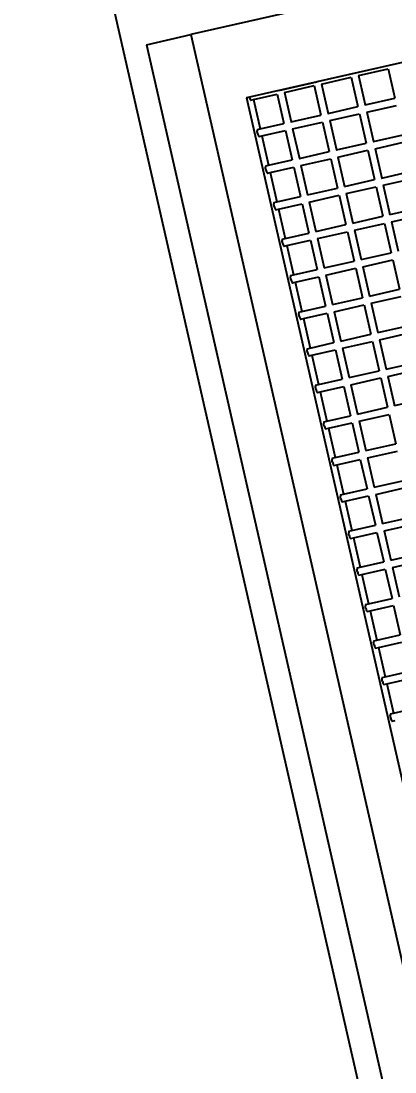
# Model space of a CAD drawing. Header units: inches. Extents: x -1841 to -80, y -100 to 1021.
# Drawn here: x -463.981 to -463.537, y 569.17 to 570.418 of the extents above; entities that cross this region are included whole.
import ezdxf

# ---------------------------------------------------------------- set-up
doc = ezdxf.new("R2010")
doc.units = ezdxf.units.IN
doc.header["$MEASUREMENT"] = 0
doc.layers.add('Edges', color=7, linetype='Continuous')
doc.styles.get("Standard").update_dxf_attribs({"font": 'arial.ttf'})

# ---------------------------------------------------------------- blocks, each defined once
blk = doc.blocks.new('infrared patio heater fr')
at = {"layer": 'Edges'}
for p, q in [((-40, 6.998), (-40, -10.152)), ((-38, 6.971), (-37.999, -7.119)), ((-38, 6.971), (-38, -9.061)), ((-37.914, -5.983), (-37.912, -5.156)), ((-37.912, -5.156), (-37.1, -5.156)), ((-37.1, -5.983), (-37.1, -5.156)), ((-36.9, -5.983), (-36.899, -5.156)), ((-36.087, -5.983), (-36.087, -5.156)), ((-35.887, -5.983), (-35.886, -5.156)), ((-35.074, -5.983), (-35.074, -5.156)), ((-34.874, -5.983), (-34.872, -5.156)), ((-34.06, -5.983), (-34.06, -5.156)), ((-33.86, -5.983), (-33.859, -5.156)), ((-37.915, -6.182), (-37.1, -6.182)), ((-37.914, -7.009), (-37.915, -6.182)), ((-37.914, -5.983), (-37.1, -5.983)), ((-37.098, -5.989), (-37.1, -5.983)), ((-37.1, -7.009), (-37.1, -6.182)), ((-36.901, -6.182), (-36.087, -6.182)), ((-36.901, -7.009), (-36.901, -6.182)), ((-36.9, -5.983), (-36.087, -5.983)), ((-36.085, -5.989), (-36.087, -5.983)), ((-36.087, -7.009), (-36.087, -6.182)), ((-35.888, -6.182), (-35.074, -6.182)), ((-35.887, -7.009), (-35.888, -6.182)), ((-35.887, -5.983), (-35.074, -5.983)), ((-35.072, -5.989), (-35.074, -5.983)), ((-35.074, -7.009), (-35.074, -6.182)), ((-34.875, -6.182), (-34.06, -6.182)), ((-34.874, -7.009), (-34.875, -6.182)), ((-34.874, -5.983), (-34.06, -5.983)), ((-34.058, -5.989), (-34.06, -5.983)), ((-34.06, -7.009), (-34.06, -6.182)), ((-33.861, -6.182), (-33.047, -6.182)), ((-33.861, -7.009), (-33.861, -6.182)), ((-33.86, -5.983), (-33.047, -5.983)), ((-33.047, -7.009), (-33.047, -6.182)), ((-32.848, -6.182), (-32.034, -6.182)), ((-32.847, -7.009), (-32.848, -6.182)), ((-32.034, -7.009), (-32.034, -6.182)), ((-31.834, -7.009), (-31.835, -6.182)), ((-31.02, -7.009), (-31.02, -6.182)), ((-30.821, -7.009), (-30.821, -6.182)), ((-30.007, -7.009), (-30.007, -6.182)), ((-29.807, -7.009), (-29.807, -6.182)), ((-28.994, -7.009), (-28.994, -6.182)), ((-37.914, -7.009), (-37.1, -7.009)), ((-37.1, -7.012), (-37.1, -7.009)), ((-36.901, -7.009), (-36.087, -7.009)), ((-36.087, -7.012), (-36.087, -7.009)), ((-35.887, -7.009), (-35.074, -7.009)), ((-35.074, -7.012), (-35.074, -7.009)), ((-34.874, -7.009), (-34.06, -7.009)), ((-34.06, -7.012), (-34.06, -7.009)), ((-33.861, -7.009), (-33.047, -7.009)), ((-33.047, -7.012), (-33.047, -7.009)), ((-32.847, -7.009), (-32.034, -7.009)), ((-32.034, -7.012), (-32.034, -7.009)), ((-31.834, -7.009), (-31.02, -7.009)), ((-31.02, -7.012), (-31.02, -7.009)), ((-30.821, -7.009), (-30.007, -7.009)), ((-30.007, -7.012), (-30.007, -7.009)), ((-29.807, -7.009), (-28.994, -7.009)), ((-28.994, -7.012), (-28.994, -7.009)), ((-38, -8.17), (-37.999, -7.119)), ((-37.915, -7.208), (-37.1, -7.208)), ((-37.914, -8.035), (-37.915, -7.208)), ((-37.1, -8.035), (-37.1, -7.208)), ((-36.901, -7.208), (-36.087, -7.208)), ((-36.901, -8.035), (-36.901, -7.208)), ((-36.087, -8.035), (-36.087, -7.208)), ((-35.888, -7.208), (-35.074, -7.208)), ((-35.887, -8.035), (-35.888, -7.208)), ((-35.074, -8.035), (-35.074, -7.208)), ((-34.875, -7.208), (-34.06, -7.208)), ((-34.874, -8.035), (-34.875, -7.208)), ((-34.06, -8.035), (-34.06, -7.208)), ((-33.861, -7.208), (-33.047, -7.208)), ((-33.861, -8.035), (-33.861, -7.208)), ((-33.047, -8.035), (-33.047, -7.208)), ((-32.848, -7.208), (-32.034, -7.208)), ((-32.847, -8.035), (-32.848, -7.208)), ((-32.034, -8.035), (-32.034, -7.208)), ((-31.835, -7.208), (-31.02, -7.208)), ((-31.834, -8.035), (-31.835, -7.208)), ((-31.02, -8.035), (-31.02, -7.208)), ((-30.821, -7.208), (-30.007, -7.207)), ((-30.821, -8.035), (-30.821, -7.208)), ((-30.007, -8.035), (-30.007, -7.207)), ((-29.807, -7.208), (-28.994, -7.207)), ((-29.807, -8.035), (-29.807, -7.208)), ((-28.994, -8.035), (-28.994, -7.207)), ((-28.794, -8.035), (-28.794, -7.208)), ((-28.794, -7.208), (-27.98, -7.208)), ((-27.98, -8.035), (-27.98, -7.208)), ((-27.781, -8.035), (-27.781, -7.208)), ((-26.967, -8.035), (-26.967, -7.208)), ((-26.767, -8.035), (-26.768, -7.208)), ((-25.954, -8.035), (-25.954, -7.207)), ((-25.754, -8.035), (-25.754, -7.208)), ((-24.94, -8.035), (-24.94, -7.207)), ((-24.741, -8.035), (-24.741, -7.208)), ((-38, -8.17), (-38, -8.984)), ((-37.915, -8.234), (-37.1, -8.234)), ((-37.914, -8.886), (-37.915, -8.234)), ((-37.914, -8.035), (-37.1, -8.035)), ((-37.1, -8.038), (-37.1, -8.035)), ((-37.1, -8.886), (-37.1, -8.234)), ((-36.902, -8.234), (-36.087, -8.234)), ((-36.901, -8.886), (-36.902, -8.234)), ((-36.901, -8.035), (-36.087, -8.035)), ((-36.087, -8.038), (-36.087, -8.035)), ((-36.087, -8.886), (-36.087, -8.234)), ((-35.888, -8.234), (-35.074, -8.234)), ((-35.887, -8.886), (-35.888, -8.234)), ((-35.887, -8.035), (-35.074, -8.035)), ((-35.074, -8.038), (-35.074, -8.035)), ((-35.074, -8.886), (-35.074, -8.234)), ((-34.875, -8.234), (-34.06, -8.234)), ((-34.874, -8.886), (-34.875, -8.234)), ((-34.874, -8.035), (-34.06, -8.035)), ((-34.06, -8.038), (-34.06, -8.035)), ((-34.06, -8.886), (-34.06, -8.234)), ((-33.862, -8.234), (-33.047, -8.234)), ((-33.861, -8.886), (-33.862, -8.234)), ((-33.861, -8.035), (-33.047, -8.035)), ((-33.047, -8.038), (-33.047, -8.035)), ((-33.047, -8.886), (-33.047, -8.234)), ((-32.848, -8.234), (-32.034, -8.234)), ((-32.847, -8.886), (-32.848, -8.234)), ((-32.847, -8.035), (-32.034, -8.035)), ((-32.034, -8.038), (-32.034, -8.035)), ((-32.034, -8.886), (-32.034, -8.234)), ((-31.835, -8.234), (-31.02, -8.234)), ((-31.834, -8.886), (-31.835, -8.234)), ((-31.834, -8.035), (-31.02, -8.035)), ((-31.02, -8.038), (-31.02, -8.035)), ((-31.02, -8.886), (-31.02, -8.234)), ((-30.822, -8.234), (-30.007, -8.233)), ((-30.821, -8.886), (-30.822, -8.234)), ((-30.821, -8.035), (-30.007, -8.035)), ((-30.007, -8.038), (-30.007, -8.035)), ((-30.007, -8.886), (-30.007, -8.233)), ((-29.807, -8.035), (-28.994, -8.035)), ((-29.807, -8.234), (-28.994, -8.233)), ((-29.807, -8.886), (-29.807, -8.234)), ((-28.994, -8.038), (-28.994, -8.035)), ((-28.994, -8.886), (-28.994, -8.233)), ((-28.794, -8.035), (-27.98, -8.035)), ((-28.794, -8.234), (-27.98, -8.234)), ((-28.794, -8.886), (-28.794, -8.234)), ((-27.98, -8.038), (-27.98, -8.035)), ((-27.98, -8.886), (-27.98, -8.234)), ((-27.782, -8.234), (-26.967, -8.234)), ((-27.781, -8.886), (-27.782, -8.234)), ((-27.781, -8.035), (-26.967, -8.035)), ((-26.967, -8.038), (-26.967, -8.035)), ((-26.967, -8.886), (-26.967, -8.234)), ((-26.768, -8.234), (-25.954, -8.233)), ((-26.767, -8.886), (-26.768, -8.234)), ((-26.767, -8.035), (-25.954, -8.035)), ((-25.954, -8.038), (-25.954, -8.035)), ((-25.954, -8.886), (-25.954, -8.233)), ((-25.754, -8.035), (-24.94, -8.035)), ((-25.754, -8.234), (-24.94, -8.233)), ((-25.754, -8.886), (-25.754, -8.234)), ((-24.94, -8.038), (-24.94, -8.035)), ((-24.94, -8.886), (-24.94, -8.233)), ((-24.741, -8.035), (-23.927, -8.035)), ((-24.741, -8.234), (-23.927, -8.233)), ((-24.741, -8.886), (-24.741, -8.234)), ((-23.927, -8.886), (-23.927, -8.233)), ((-23.727, -8.234), (-22.914, -8.233)), ((-23.727, -8.886), (-23.727, -8.234)), ((-22.914, -8.886), (-22.914, -8.233)), ((-22.714, -8.886), (-22.714, -8.234)), ((-21.9, -8.886), (-21.9, -8.233)), ((-21.701, -8.886), (-21.701, -8.234)), ((-20.887, -8.886), (-20.887, -8.233)), ((-38, -8.984), (-37.981, -8.983)), ((-38, -9.061), (-38, -8.984)), ((-38, -9.061), (-38, -8.984)), ((-38, -9.061), (38, -9.061)), ((-38, -9.061), (38, -9.061)), ((-37.981, -8.983), (-37.958, -8.981)), ((-37.958, -8.981), (-37.938, -8.978)), ((-37.938, -8.978), (-37.924, -8.974)), ((-37.924, -8.974), (-37.916, -8.97)), ((-37.916, -8.97), (-37.914, -8.965)), ((-37.914, -8.886), (-37.1, -8.886)), ((-37.914, -8.965), (-37.914, -8.886)), ((-37.914, -8.886), (-37.1, -8.886)), ((-37.1, -8.968), (-37.1, -8.886)), ((-37.1, -8.968), (-37.095, -8.972)), ((-37.095, -8.972), (-37.083, -8.976)), ((-37.083, -8.976), (-37.066, -8.98)), ((-37.044, -8.982), (-37.066, -8.98)), ((-37.02, -8.984), (-37.044, -8.982)), ((-36.994, -8.984), (-37.02, -8.984)), ((-36.994, -8.984), (-36.968, -8.983)), ((-36.968, -8.983), (-36.945, -8.981)), ((-36.945, -8.981), (-36.925, -8.978)), ((-36.925, -8.978), (-36.911, -8.974)), ((-36.911, -8.974), (-36.902, -8.97)), ((-36.902, -8.97), (-36.901, -8.965)), ((-36.901, -8.886), (-36.087, -8.886)), ((-36.901, -8.965), (-36.901, -8.886)), ((-36.901, -8.886), (-36.087, -8.886)), ((-36.087, -8.968), (-36.087, -8.886)), ((-36.087, -8.968), (-36.082, -8.972)), ((-36.082, -8.972), (-36.07, -8.976)), ((-36.07, -8.976), (-36.053, -8.98)), ((-36.031, -8.982), (-36.053, -8.98)), ((-36.006, -8.984), (-36.031, -8.982)), ((-35.98, -8.984), (-36.006, -8.984)), ((-35.98, -8.984), (-35.955, -8.983)), ((-35.955, -8.983), (-35.931, -8.981)), ((-35.931, -8.981), (-35.912, -8.978)), ((-35.912, -8.978), (-35.897, -8.974)), ((-35.897, -8.974), (-35.889, -8.97)), ((-35.889, -8.97), (-35.887, -8.965)), ((-35.887, -8.886), (-35.074, -8.886)), ((-35.887, -8.965), (-35.887, -8.886)), ((-35.887, -8.886), (-35.074, -8.886)), ((-35.074, -8.968), (-35.074, -8.886)), ((-35.074, -8.968), (-35.068, -8.972)), ((-35.068, -8.972), (-35.057, -8.976)), ((-35.057, -8.976), (-35.039, -8.98)), ((-35.018, -8.982), (-35.039, -8.98)), ((-34.993, -8.984), (-35.018, -8.982)), ((-34.967, -8.984), (-34.993, -8.984)), ((-34.967, -8.984), (-34.941, -8.983)), ((-34.941, -8.983), (-34.918, -8.981)), ((-34.918, -8.981), (-34.898, -8.978)), ((-34.898, -8.978), (-34.884, -8.974)), ((-34.884, -8.974), (-34.876, -8.97)), ((-34.876, -8.97), (-34.874, -8.965)), ((-34.874, -8.886), (-34.06, -8.886)), ((-34.874, -8.965), (-34.874, -8.886)), ((-34.874, -8.886), (-34.06, -8.886)), ((-34.06, -8.968), (-34.06, -8.886)), ((-34.06, -8.968), (-34.055, -8.972)), ((-34.055, -8.972), (-34.043, -8.976)), ((-34.043, -8.976), (-34.026, -8.98)), ((-34.004, -8.982), (-34.026, -8.98)), ((-33.98, -8.984), (-34.004, -8.982)), ((-33.954, -8.984), (-33.98, -8.984)), ((-33.954, -8.984), (-33.928, -8.983)), ((-33.928, -8.983), (-33.905, -8.981)), ((-33.905, -8.981), (-33.885, -8.978)), ((-33.885, -8.978), (-33.871, -8.974)), ((-33.871, -8.974), (-33.862, -8.97)), ((-33.862, -8.97), (-33.861, -8.965)), ((-33.861, -8.886), (-33.047, -8.886)), ((-33.861, -8.965), (-33.861, -8.886)), ((-33.861, -8.886), (-33.047, -8.886)), ((-33.047, -8.968), (-33.047, -8.886)), ((-33.047, -8.968), (-33.042, -8.972)), ((-33.042, -8.972), (-33.03, -8.976)), ((-33.03, -8.976), (-33.013, -8.98)), ((-32.991, -8.982), (-33.013, -8.98)), ((-32.966, -8.984), (-32.991, -8.982)), ((-32.94, -8.984), (-32.966, -8.984)), ((-32.94, -8.984), (-32.915, -8.983)), ((-32.915, -8.983), (-32.891, -8.981)), ((-32.891, -8.981), (-32.872, -8.978)), ((-32.872, -8.978), (-32.857, -8.974)), ((-32.857, -8.974), (-32.849, -8.97)), ((-32.849, -8.97), (-32.847, -8.965)), ((-32.847, -8.886), (-32.034, -8.886)), ((-32.847, -8.965), (-32.847, -8.886)), ((-32.847, -8.886), (-32.034, -8.886)), ((-32.034, -8.968), (-32.034, -8.886)), ((-32.034, -8.968), (-32.028, -8.972)), ((-32.028, -8.972), (-32.017, -8.976)), ((-32.017, -8.976), (-31.999, -8.98)), ((-31.978, -8.982), (-31.999, -8.98)), ((-31.953, -8.984), (-31.978, -8.982)), ((-31.927, -8.984), (-31.953, -8.984)), ((-31.927, -8.984), (-31.901, -8.983)), ((-31.901, -8.983), (-31.878, -8.981)), ((-31.878, -8.981), (-31.858, -8.978)), ((-31.858, -8.978), (-31.844, -8.974)), ((-31.844, -8.974), (-31.836, -8.97)), ((-31.836, -8.97), (-31.834, -8.965)), ((-31.834, -8.886), (-31.02, -8.886)), ((-31.834, -8.965), (-31.834, -8.886)), ((-31.834, -8.886), (-31.02, -8.886)), ((-31.02, -8.968), (-31.02, -8.886)), ((-31.02, -8.968), (-31.015, -8.972)), ((-31.015, -8.972), (-31.003, -8.976)), ((-31.003, -8.976), (-30.986, -8.98)), ((-30.964, -8.982), (-30.986, -8.98)), ((-30.94, -8.984), (-30.964, -8.982)), ((-30.914, -8.984), (-30.94, -8.984)), ((-30.914, -8.984), (-30.888, -8.983)), ((-30.888, -8.983), (-30.865, -8.981)), ((-30.865, -8.981), (-30.845, -8.978)), ((-30.845, -8.978), (-30.831, -8.974)), ((-30.831, -8.974), (-30.822, -8.97)), ((-30.822, -8.97), (-30.821, -8.965)), ((-30.821, -8.886), (-30.007, -8.886)), ((-30.821, -8.965), (-30.821, -8.886)), ((-30.821, -8.886), (-30.007, -8.886)), ((-30.007, -8.968), (-30.007, -8.886)), ((-30.007, -8.968), (-30.002, -8.972)), ((-30.002, -8.972), (-29.99, -8.976)), ((-29.99, -8.976), (-29.973, -8.98)), ((-29.951, -8.982), (-29.973, -8.98)), ((-29.926, -8.984), (-29.951, -8.982)), ((-29.9, -8.984), (-29.926, -8.984)), ((-29.9, -8.984), (-29.875, -8.983)), ((-29.875, -8.983), (-29.851, -8.981)), ((-29.851, -8.981), (-29.832, -8.978)), ((-29.832, -8.978), (-29.817, -8.974)), ((-29.817, -8.974), (-29.809, -8.97)), ((-29.809, -8.97), (-29.807, -8.965)), ((-29.807, -8.886), (-28.994, -8.886)), ((-29.807, -8.965), (-29.807, -8.886)), ((-29.807, -8.886), (-28.994, -8.886)), ((-28.994, -8.968), (-28.994, -8.886)), ((-28.994, -8.968), (-28.988, -8.972)), ((-28.988, -8.972), (-28.977, -8.976)), ((-28.977, -8.976), (-28.959, -8.98)), ((-28.938, -8.982), (-28.959, -8.98)), ((-28.913, -8.984), (-28.938, -8.982)), ((-28.887, -8.984), (-28.913, -8.984)), ((-28.887, -8.984), (-28.861, -8.983)), ((-28.861, -8.983), (-28.838, -8.981)), ((-28.838, -8.981), (-28.818, -8.978)), ((-28.818, -8.978), (-28.804, -8.974)), ((-28.804, -8.974), (-28.796, -8.97)), ((-28.796, -8.97), (-28.794, -8.965)), ((-28.794, -8.886), (-27.98, -8.886)), ((-28.794, -8.965), (-28.794, -8.886)), ((-28.794, -8.886), (-27.98, -8.886)), ((-27.98, -8.968), (-27.98, -8.886)), ((-27.98, -8.968), (-27.975, -8.972)), ((-27.975, -8.972), (-27.963, -8.976)), ((-27.963, -8.976), (-27.946, -8.98)), ((-27.924, -8.982), (-27.946, -8.98)), ((-27.9, -8.984), (-27.924, -8.982)), ((-27.874, -8.984), (-27.9, -8.984)), ((-27.874, -8.984), (-27.848, -8.983)), ((-27.848, -8.983), (-27.825, -8.981)), ((-27.825, -8.981), (-27.805, -8.978)), ((-27.805, -8.978), (-27.791, -8.974)), ((-27.791, -8.974), (-27.782, -8.97)), ((-27.782, -8.97), (-27.781, -8.965)), ((-27.781, -8.886), (-26.967, -8.886)), ((-27.781, -8.965), (-27.781, -8.886)), ((-27.781, -8.886), (-26.967, -8.886)), ((-26.967, -8.968), (-26.967, -8.886)), ((-26.967, -8.968), (-26.962, -8.972)), ((-26.962, -8.972), (-26.95, -8.976)), ((-26.95, -8.976), (-26.933, -8.98)), ((-26.911, -8.982), (-26.933, -8.98)), ((-26.886, -8.984), (-26.911, -8.982)), ((-26.86, -8.984), (-26.886, -8.984)), ((-26.86, -8.984), (-26.835, -8.983)), ((-26.835, -8.983), (-26.811, -8.981)), ((-26.811, -8.981), (-26.792, -8.978)), ((-26.792, -8.978), (-26.777, -8.974)), ((-26.777, -8.974), (-26.769, -8.97)), ((-26.769, -8.97), (-26.767, -8.965)), ((-26.767, -8.886), (-25.954, -8.886)), ((-26.767, -8.965), (-26.767, -8.886)), ((-26.767, -8.886), (-25.954, -8.886)), ((-25.954, -8.968), (-25.954, -8.886)), ((-25.954, -8.968), (-25.948, -8.972)), ((-25.948, -8.972), (-25.937, -8.976)), ((-25.937, -8.976), (-25.919, -8.98)), ((-25.898, -8.982), (-25.919, -8.98)), ((-25.873, -8.984), (-25.898, -8.982)), ((-25.847, -8.984), (-25.873, -8.984)), ((-25.847, -8.984), (-25.821, -8.983)), ((-25.821, -8.983), (-25.798, -8.981)), ((-25.798, -8.981), (-25.778, -8.978)), ((-25.778, -8.978), (-25.764, -8.974)), ((-25.764, -8.974), (-25.756, -8.97)), ((-25.756, -8.97), (-25.754, -8.965)), ((-25.754, -8.886), (-24.94, -8.886)), ((-25.754, -8.965), (-25.754, -8.886)), ((-25.754, -8.886), (-24.94, -8.886)), ((-24.94, -8.968), (-24.94, -8.886)), ((-24.94, -8.968), (-24.935, -8.972)), ((-24.935, -8.972), (-24.923, -8.976)), ((-24.923, -8.976), (-24.906, -8.98)), ((-24.884, -8.982), (-24.906, -8.98)), ((-24.86, -8.984), (-24.884, -8.982)), ((-24.834, -8.984), (-24.86, -8.984)), ((-24.834, -8.984), (-24.808, -8.983)), ((-24.808, -8.983), (-24.785, -8.981)), ((-24.785, -8.981), (-24.765, -8.978)), ((-24.765, -8.978), (-24.751, -8.974)), ((-24.751, -8.974), (-24.742, -8.97)), ((-24.742, -8.97), (-24.741, -8.965)), ((-24.741, -8.886), (-23.927, -8.886)), ((-24.741, -8.965), (-24.741, -8.886)), ((-24.741, -8.886), (-23.927, -8.886)), ((-23.927, -8.968), (-23.927, -8.886)), ((-23.927, -8.968), (-23.922, -8.972)), ((-23.922, -8.972), (-23.91, -8.976)), ((-23.91, -8.976), (-23.893, -8.98)), ((-23.871, -8.982), (-23.893, -8.98)), ((-23.846, -8.984), (-23.871, -8.982)), ((-23.82, -8.984), (-23.846, -8.984)), ((-23.82, -8.984), (-23.795, -8.983)), ((-23.795, -8.983), (-23.771, -8.981)), ((-23.771, -8.981), (-23.752, -8.978)), ((-23.752, -8.978), (-23.737, -8.974)), ((-23.737, -8.974), (-23.729, -8.97)), ((-23.729, -8.97), (-23.727, -8.965)), ((-23.727, -8.886), (-22.914, -8.886)), ((-23.727, -8.965), (-23.727, -8.886)), ((-23.727, -8.886), (-22.914, -8.886)), ((-22.914, -8.968), (-22.914, -8.886)), ((-22.914, -8.968), (-22.908, -8.972)), ((-22.908, -8.972), (-22.897, -8.976)), ((-22.897, -8.976), (-22.879, -8.98)), ((-22.858, -8.982), (-22.879, -8.98)), ((-22.833, -8.984), (-22.858, -8.982)), ((-22.807, -8.984), (-22.833, -8.984)), ((-22.807, -8.984), (-22.781, -8.983)), ((-22.781, -8.983), (-22.758, -8.981)), ((-22.758, -8.981), (-22.738, -8.978)), ((-22.738, -8.978), (-22.724, -8.974)), ((-22.724, -8.974), (-22.716, -8.97)), ((-22.716, -8.97), (-22.714, -8.965)), ((-22.714, -8.886), (-21.9, -8.886)), ((-22.714, -8.965), (-22.714, -8.886)), ((-22.714, -8.886), (-21.9, -8.886)), ((-21.9, -8.968), (-21.9, -8.886)), ((-21.9, -8.968), (-21.895, -8.972)), ((-21.895, -8.972), (-21.883, -8.976)), ((-21.883, -8.976), (-21.866, -8.98)), ((-21.844, -8.982), (-21.866, -8.98)), ((-21.82, -8.984), (-21.844, -8.982)), ((-21.794, -8.984), (-21.82, -8.984)), ((-21.794, -8.984), (-21.768, -8.983)), ((-21.768, -8.983), (-21.745, -8.981)), ((-21.745, -8.981), (-21.725, -8.978)), ((-21.725, -8.978), (-21.711, -8.974)), ((-21.711, -8.974), (-21.702, -8.97)), ((-21.702, -8.97), (-21.701, -8.965)), ((-21.701, -8.886), (-20.887, -8.886)), ((-21.701, -8.965), (-21.701, -8.886)), ((-21.701, -8.886), (-20.887, -8.886)), ((-20.887, -8.968), (-20.887, -8.886)), ((-20.887, -8.968), (-20.882, -8.972)), ((-20.882, -8.972), (-20.87, -8.976)), ((-20.87, -8.976), (-20.853, -8.98)), ((-20.831, -8.982), (-20.853, -8.98)), ((-20.806, -8.984), (-20.831, -8.982)), ((-20.78, -8.984), (-20.806, -8.984)), ((-20.78, -8.984), (-20.755, -8.983)), ((-20.755, -8.983), (-20.731, -8.981)), ((-20.731, -8.981), (-20.712, -8.978)), ((-20.712, -8.978), (-20.697, -8.974)), ((-20.697, -8.974), (-20.689, -8.97)), ((-20.689, -8.97), (-20.687, -8.965)), ((-20.687, -8.965), (-20.687, -8.886)), ((-40, -11.382), (-40, -10.152)), ((-40, -10.152), (40, -10.152)), ((-40, -11.382), (40, -11.382)), ((-50, -12.027), (50, -12.027))]:
    blk.add_line(p, q, dxfattribs=at)

msp = doc.modelspace()

# ---------------------------------------------------------------- block references
at = {"color": 7, "lineweight": 25, "xscale": 0.04390327370764167, "yscale": 0.04390327370764167, "zscale": 0.04390327370764167, "rotation": 282.8184996599286}
msp.add_blockref('infrared patio heater fr', (-462.9555, 568.7886), dxfattribs=at)

# ---------------------------------------------------------------- texts
at = {"color": 7, "lineweight": 25}
msp.add_text('BBH2', height=2.80333, rotation=285.7224, dxfattribs=at).set_placement((-468.8445, 570.9171))

doc.saveas('drawing.dxf')
